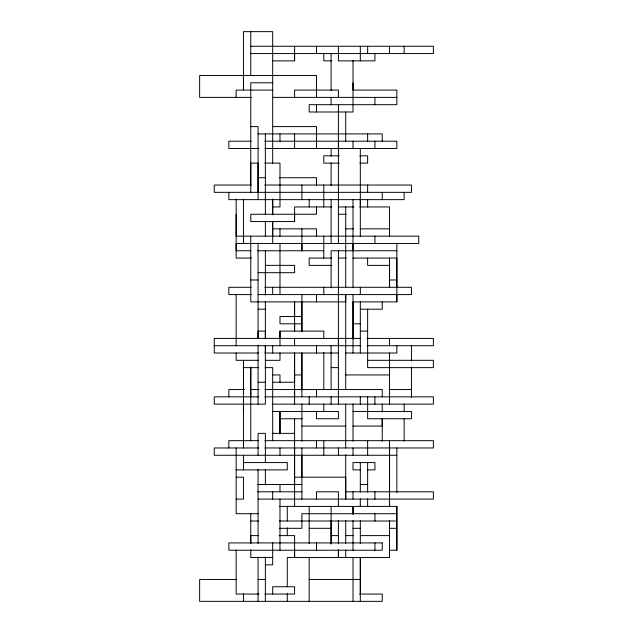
<?xml version="1.0" encoding="UTF-8"?>
<svg xmlns="http://www.w3.org/2000/svg" width="633" height="633" viewBox="0 0 633 633"><rect width="100%" height="100%" fill="white"/><g stroke="black" fill="none" stroke-linecap="round" stroke-linejoin="round"><path stroke-width="0.95" d="M236.156 214.247L236.156 258.066L251.404 258.066M243.46 411.45L243.46 403.656M243.46 236.156L243.46 243.46L243.46 199.15M243.46 75.469L243.46 89.759L243.46 31.65L272.681 31.65L272.681 163.607M250.763 396.844L250.763 367.631M250.763 192.337L250.763 163.116L258.066 163.116L258.066 192.337M258.066 338.726L258.066 331.106L265.369 331.106L265.369 338.726L265.369 301.403M265.369 353.016L265.369 345.396M272.681 236.156L272.681 221.55L272.681 243.46M279.984 338.41L279.984 331.106L323.803 331.106L323.803 338.41M294.59 550.219L294.59 557.531L294.59 535.613L279.011 535.613M294.59 484.807L294.59 447.966M294.59 396.844L294.59 389.54M294.59 382.554L294.59 353.016L294.59 404.147M294.59 323.321L294.59 331.423L294.59 301.894L294.59 316.5M316.5 206.944L316.5 214.247L250.763 214.247L250.763 221.55L294.59 221.55L294.59 214.247M272.681 60.863L294.59 60.863L294.59 53.56M301.894 477.187L301.894 455.269M301.894 390.023L301.894 353.016L301.894 396.844M301.894 301.894L301.894 331.423L301.894 294.59M301.894 243.46L301.894 250.763L301.894 228.853M331.106 520.524L331.106 543.889L331.106 506.4M338.41 455.269L338.41 447.966M338.41 345.713L338.41 338.41M338.41 148.51L338.41 141.206M353.016 339.043L353.016 301.894L396.844 301.894L396.844 243.46M353.016 250.763L353.016 243.46M353.016 82.781L353.016 90.084L396.844 90.084L396.844 104.69L309.197 104.69L309.197 111.994L353.016 111.994L353.016 60.38M360.319 594.529L360.319 557.531L360.319 601.35M360.319 207.26L360.319 199.64M382.237 441.304L382.237 418.753M389.54 520.69L389.54 528.31L396.844 528.31M389.54 492.427L389.54 447.966M389.54 287.287L389.54 264.887M389.54 550.219L396.844 550.219L396.844 506.4L279.343 506.4M396.844 301.894L396.844 294.1M396.844 287.287L396.844 258.066L353.016 258.066M250.763 46.256L433.36 46.256L433.36 53.56L250.763 53.56M331.423 60.863L323.803 60.863L323.803 53.56M272.681 82.781L250.763 82.781L250.763 185.034M272.681 90.084L236.156 90.084L236.156 97.387M251.404 97.387L199.64 97.387L199.64 75.469L316.5 75.469L316.5 97.387M272.356 97.387L396.844 97.387M250.763 126.6L258.066 126.6L258.066 199.64M272.681 126.6L316.5 126.6L316.5 148.51M258.066 133.903L382.237 133.903L382.237 141.206M251.254 141.206L228.853 141.206L228.853 148.51L259.039 148.51M264.736 141.206L396.844 141.206L396.844 148.51L264.887 148.51M339.383 155.813L323.803 155.813L323.803 163.116L339.383 163.116M359.837 155.813L367.631 155.813L367.631 163.116L359.837 163.116M264.736 163.116L279.984 163.116L279.984 206.944L272.356 206.944M258.066 177.731L265.369 177.731M279.493 177.731L316.5 177.731L316.5 185.35M251.254 185.034L214.247 185.034L214.247 192.337L411.45 192.337L411.45 185.034L264.736 185.034M331.597 206.944L294.59 206.944L294.59 221.55M338.41 206.944L353.989 206.944M359.837 206.944L389.54 206.944L389.54 236.473M338.41 214.247L346.204 214.247M272.681 228.853L316.5 228.853L316.5 236.473M345.713 228.853L353.507 228.853M360.319 228.853L389.54 228.853M250.763 250.763L236.156 250.763L236.156 243.46L418.753 243.46L418.753 236.156L236.156 236.156L236.156 199.15M257.584 250.763L323.803 250.763M396.844 250.763L331.106 250.763L331.106 287.92M331.597 258.066L309.197 258.066L309.197 265.369L331.597 265.369M338.41 258.066L346.204 258.066M265.369 265.369L294.59 265.369L294.59 272.681L258.066 272.681M389.54 265.369L367.631 265.369L367.631 258.066M250.763 279.984L258.066 279.984M389.54 279.984L396.844 279.984M251.254 287.287L228.853 287.287L228.853 294.59L251.404 294.59M264.736 287.287L411.45 287.287L411.45 294.59L258.066 294.59M258.066 309.197L265.369 309.197M360.319 309.197L382.237 309.197L382.237 301.894M301.894 316.5L279.984 316.5L279.984 323.803L301.894 323.803M353.016 323.803L360.319 323.803M360.319 331.106L367.631 331.106M360.319 338.41L214.247 338.41L214.247 353.016L258.557 353.016M366.99 338.41L433.36 338.41L433.36 345.713L367.14 345.713M214.247 345.713L360.81 345.713M264.736 353.016L338.41 353.016M345.713 353.016L396.844 353.016L396.844 345.713M258.707 360.319L236.156 360.319L236.156 353.016M265.369 360.319L279.984 360.319L279.984 353.016M367.631 360.319L433.36 360.319L433.36 367.631L367.631 367.631L367.631 309.197M243.46 367.631L258.707 367.631M265.053 367.631L272.681 367.631L272.681 440.663M331.106 367.631L338.41 367.631M272.681 374.934L279.984 374.934L279.984 382.554M294.59 374.934L301.894 374.934M345.713 374.934L389.54 374.934M258.066 382.237L265.369 382.237M272.681 382.237L294.59 382.237M244.433 389.54L228.853 389.54L228.853 396.844M250.13 389.54L259.039 389.54M264.887 389.54L382.237 389.54L382.237 396.844M389.05 389.54L411.45 389.54M258.557 396.844L214.247 396.844L214.247 404.147L265.369 404.147L265.369 345.23M264.887 396.844L433.36 396.844L433.36 404.147L272.19 404.147M272.681 411.45L338.41 411.45L338.41 418.753L316.5 418.753L316.5 411.45M353.016 411.45L411.45 411.45L411.45 418.753L367.631 418.753L367.631 396.844M279.984 418.753L302.376 418.753M301.894 426.056L345.713 426.056M353.016 426.056L382.237 426.056L382.237 418.437M272.19 433.36L294.59 433.36M258.707 440.663L228.853 440.663L228.853 447.966M264.887 440.663L433.36 440.663L433.36 447.966L264.887 447.966M258.707 447.966L214.247 447.966L214.247 455.269L396.844 455.269M243.46 462.581L287.287 462.581L287.287 469.884L236.156 469.884M360.644 469.884L353.016 469.884L353.016 462.581L374.934 462.581L374.934 469.884L367.306 469.884M236.156 477.187L243.46 477.187L243.46 499.097L236.156 499.097M294.59 477.187L345.713 477.187L345.713 499.097L345.713 454.636M257.584 484.49L301.894 484.49M360.319 484.49L367.631 484.49M257.584 491.794L301.894 491.794M345.713 491.794L433.36 491.794L433.36 499.097L258.066 499.097M258.391 513.703L236.156 513.703L236.156 447.966M396.844 513.703L301.894 513.703L301.894 528.31L279.343 528.31M250.763 521.006L258.391 521.006M279.343 521.006L396.844 521.006M309.197 528.31L331.597 528.31M353.016 528.31L360.319 528.31M258.557 535.613L250.763 535.613L250.763 543.241L250.763 513.703M331.106 535.613L338.41 535.613M345.713 535.613L353.507 535.613M360.319 535.613L389.54 535.613M272.681 557.531L250.763 557.531L250.763 549.903M265.369 564.834L272.681 564.834L272.681 542.434M236.647 579.44L199.64 579.44L199.64 601.35L382.237 601.35L382.237 594.047L359.686 594.047M258.066 579.44L265.369 579.44M309.197 579.44L360.319 579.44M259.039 594.047L236.156 594.047L236.156 550.219M264.887 594.047L294.59 594.047L294.59 586.744L272.681 586.744L272.681 594.047M411.45 345.713L411.45 360.96M411.45 366.99L411.45 397.477M404.147 46.256L404.147 53.56M404.147 192.337L404.147 199.64L228.853 199.64L228.853 192.337M404.147 404.147L404.147 411.941M404.147 418.753L404.147 441.154M396.844 447.966L396.844 492.427M396.844 506.4L396.844 550.219M389.54 46.256L389.54 53.56M389.54 258.066L389.54 287.604M389.54 338.41L389.54 345.713M389.54 353.016L389.54 404.147M389.54 440.663L389.54 506.4M389.54 520.373L389.54 557.531L287.287 557.531L287.287 586.744M382.237 192.337L382.237 199.64M382.237 404.147L382.237 411.941M374.934 53.56L374.934 60.863L338.41 60.863L338.41 46.256M374.934 97.387L374.934 104.69M374.934 141.206L374.934 148.51M374.934 236.156L374.934 243.46M374.934 396.844L374.934 404.147M374.934 491.794L374.934 499.097M374.934 513.703L374.934 521.006M374.934 542.916L374.934 550.219M367.631 46.256L367.631 53.56M367.631 133.903L367.631 141.206M367.631 185.034L367.631 192.337M367.631 199.324L367.631 206.944M367.631 440.663L367.631 455.269M367.631 462.581L367.631 492.11M367.631 498.78L367.631 506.4M360.319 46.256L360.319 60.863M360.319 148.51L360.319 236.647M360.319 287.287L360.319 294.59M360.319 301.894L360.319 353.016M360.319 396.844L360.319 404.147M360.319 462.581L360.319 492.11M360.319 498.78L360.319 506.4M360.319 520.69L360.319 543.557M353.016 141.206L353.016 148.51M353.016 199.64L353.016 287.77M353.016 294.59L353.016 353.016M353.016 404.147L353.016 441.154M353.016 447.966L353.016 455.269M353.016 491.794L353.016 499.097M353.016 520.69L353.016 550.219M353.016 557.531L353.016 601.35M345.713 111.994L345.713 141.206M345.713 206.944L345.713 287.77M345.713 389.54L345.713 294.59L345.713 301.894L250.763 301.894L250.763 236.156M345.713 404.147L345.713 447.966M345.713 520.373L345.713 543.241M345.713 549.903L345.713 557.531M338.41 97.387L338.41 90.084L294.59 90.084L294.59 97.387M338.41 104.69L338.41 243.46M338.41 250.763L338.41 404.147M338.41 506.4L338.41 491.794L316.5 491.794L316.5 499.097M338.41 520.373L338.41 543.889M331.106 53.56L331.106 90.566M331.106 97.387L331.106 104.69M331.106 148.51L331.106 156.304M331.106 163.116L331.106 185.516M331.106 199.64L331.106 243.46M331.106 345.713L331.106 353.016M331.106 353.341L331.106 389.54M331.106 396.844L331.106 404.147M323.803 185.034L323.803 206.944M323.803 236.156L323.803 258.066M323.803 287.287L323.803 294.59M323.803 352.534L323.803 389.54M323.803 404.147L323.803 411.45M323.803 440.663L323.803 455.269M316.5 46.256L316.5 53.56M316.5 104.69L316.5 111.994M316.5 294.59L316.5 301.894M316.5 345.713L316.5 353.016M316.5 389.54L316.5 396.844M316.5 440.663L316.5 447.966M316.5 542.916L316.5 550.219M309.197 199.324L309.197 206.944M309.197 396.844L309.197 404.147M309.197 506.4L309.197 543.557M309.197 557.531L309.197 601.35M301.894 185.034L301.894 199.64M301.894 404.147L301.894 441.304M301.894 447.966L301.894 499.097M294.59 46.256L294.59 60.863M294.59 133.903L294.59 148.51M294.59 338.41L294.59 345.713M294.59 418.437L294.59 506.4M287.287 506.4L287.287 521.006M287.287 527.827L287.287 535.613M287.287 593.556L287.287 601.35M279.984 133.903L279.984 141.206M279.984 228.853L279.984 236.156M279.984 243.46L279.984 294.59M279.984 331.106L279.984 345.713M279.984 447.966L279.984 455.269M279.984 484.49L279.984 491.794M279.984 499.097L279.984 550.219M272.681 287.287L272.681 294.59M272.681 345.713L272.681 353.016M272.681 491.794L272.681 499.097M265.369 133.903L265.369 214.729M265.369 221.55L265.369 236.156M265.369 250.763L265.369 295.073M265.369 462.581L265.369 433.36L258.066 433.36L258.066 455.269M265.369 469.393L265.369 484.973M265.369 557.04L265.369 601.35M258.066 242.977L258.066 338.41M258.066 345.23L258.066 404.147M258.066 469.393L258.066 543.241M258.066 557.04L258.066 601.35M250.763 31.65L250.763 75.469M250.763 367.14L250.763 440.663M243.46 389.54L243.46 360.319L243.46 447.966M243.46 455.269L243.46 469.884M243.46 593.73L243.46 601.35M236.156 294.59L236.156 345.713M272.681 199.15L272.681 214.729L272.681 199.15M279.984 411.45L279.984 433.85L279.984 411.45M338.41 549.737L338.41 557.531L338.41 549.737M353.016 506.4L353.016 514.194L353.016 506.4M382.237 542.916L228.853 542.916L228.853 550.219L382.237 550.219L382.237 542.916"/></g></svg>
